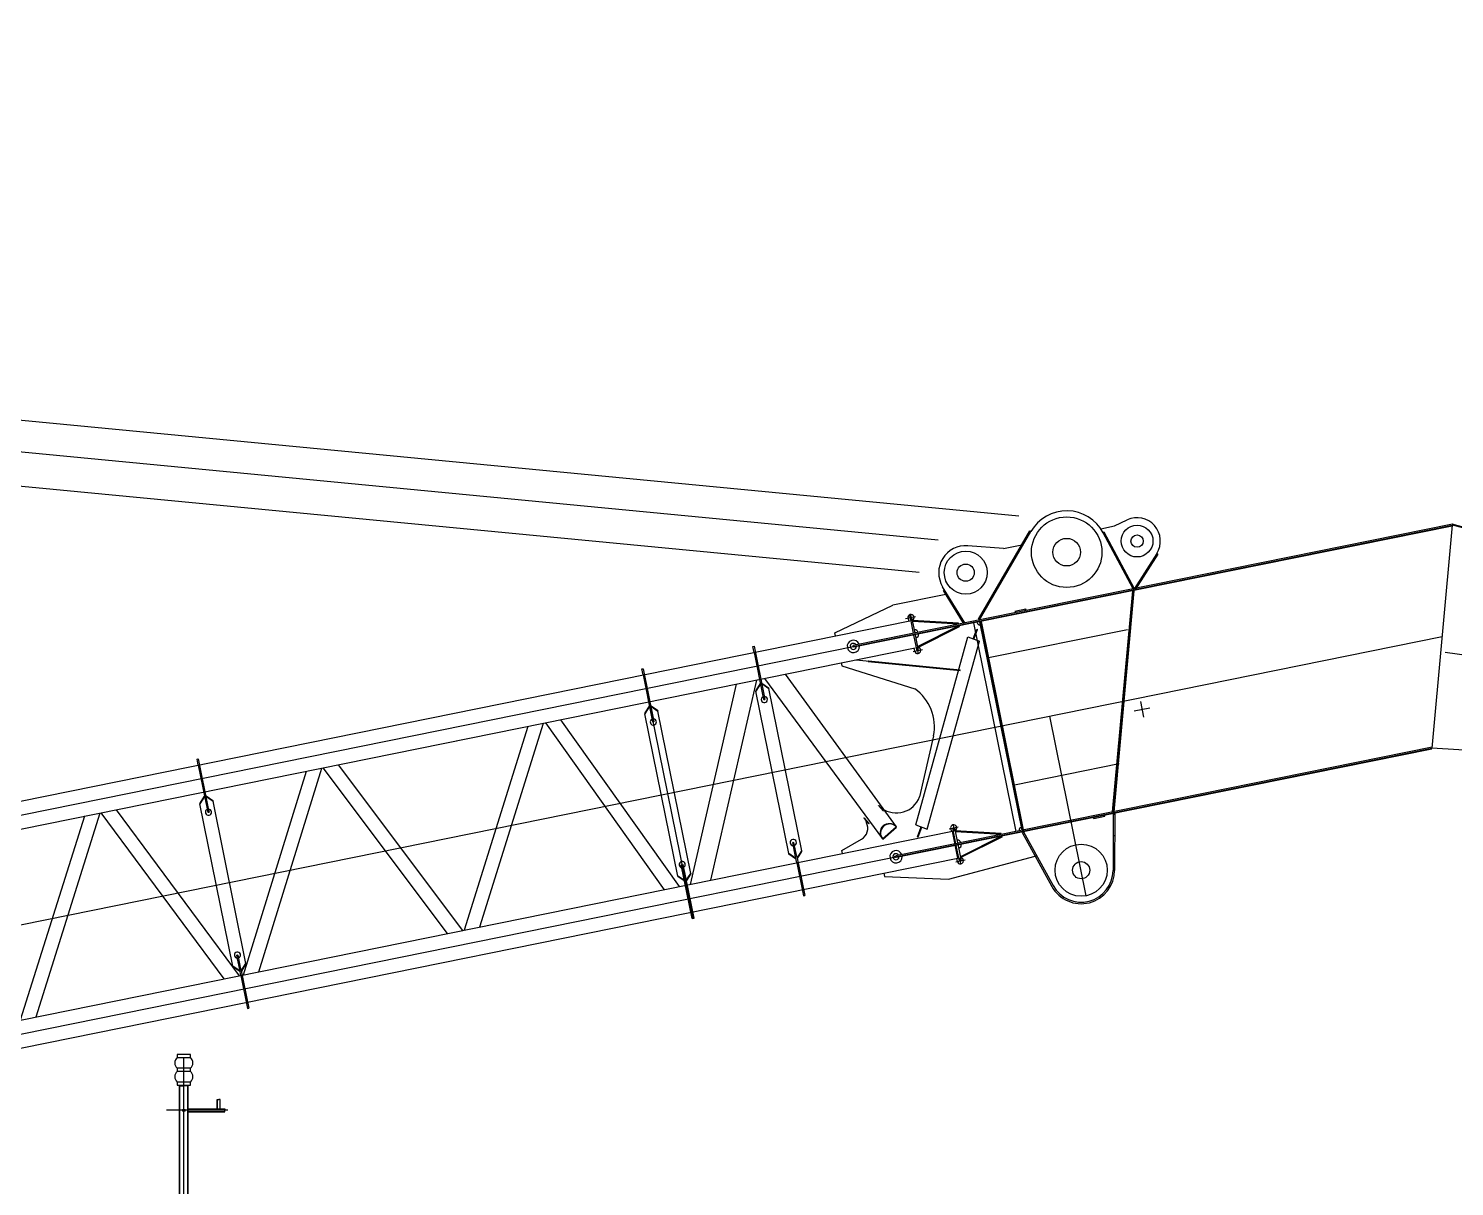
# Model space of a CAD drawing. Extents: x -114252 to 133381, y -28335 to 130380.
# Drawn here: x 72498 to 95744, y 31346 to 50230 of the extents above; entities that cross this region are included whole.
import ezdxf

# ---------------------------------------------------------------- set-up
doc = ezdxf.new("R2010")
doc.units = 0
doc.header["$LTSCALE"] = 3.5
doc.header["$MEASUREMENT"] = 0
doc.layers.get('0').update_dxf_attribs({"linetype": 'CONTINUOUS'})
doc.layers.add('_REFERENCE', color=253, linetype='CONTINUOUS')

# ---------------------------------------------------------------- blocks, each defined once
blk = doc.blocks.new('Crane')
blk.add_line((-2820, 40067), (78182, 32277))
at = {"layer": '_REFERENCE'}
for p, q in [((-3154, 40615), (79496, 32667)), ((-3309, 39555), (77876, 31747))]:
    blk.add_line(p, q, dxfattribs=at)
blk = doc.blocks.new('crane boom')
at = {"color": 0, "linetype": 'ByBlock'}
for p, q in [((74173, 1778), (75280, 3026)), ((75280, 3026), (75295, 3013)), ((74188, 1765), (75295, 3013)), ((74800, 2830), (74240, 2988)), ((74800, 2830), (75106, 2830)), ((76421, 2830), (76650, 2830)), ((76650, 2830), (76869, 2884)), ((76466, 2764), (76447, 2758)), ((76743, 1765), (76447, 2758)), ((76762, 1771), (76466, 2764)), ((73941, 1765), (73706, 2415)), ((73708, 2353), (73726, 2360)), ((73920, 1765), (73708, 2353)), ((74691, 2362), (74706, 2348)), ((71836, 2025), (72851, 2280)), ((73734, 2280), (72851, 2280)), ((76623, 2167), (76642, 2173)), ((77233, 2251), (76764, 1767)), ((77247, 2237), (76778, 1753)), ((77247, 2237), (77233, 2251)), ((53871, 1975), (73070, 1975)), ((61235, 1975), (61235, 2075)), ((61235, 2075), (61255, 2075)), ((61235, 1975), (61235, 1249)), ((61255, 2075), (61255, 1249)), ((68635, 1975), (68635, 2075)), ((68635, 2075), (68655, 2075)), ((68635, 1975), (68635, 1249)), ((68655, 2075), (68655, 1249)), ((70481, 1975), (70481, 2075)), ((70481, 2075), (70501, 2075)), ((70481, 1975), (70481, 1249)), ((70501, 2075), (70501, 1249)), ((71836, 1975), (71836, 2025)), ((73008, 2025), (73178, 2025)), ((73051, 2025), (73051, 1975)), ((73085, 2075), (73085, 1976)), ((73086, 2025), (73086, 1765)), ((73101, 2075), (73101, 1976)), ((73116, 1765), (73116, 2025)), ((73842, 1780), (73116, 1975)), ((73838, 1765), (73116, 1958)), ((76931, 1939), (76945, 1925)), ((5634, 1750), (82048, 1750)), ((82053, 1765), (72086, 1765)), ((72086, 1735), (72086, 1765)), ((82042, 1735), (72086, 1735)), ((73086, 1735), (73086, 1475)), ((73116, 1475), (73116, 1735)), ((73838, 1735), (73116, 1542)), ((73842, 1720), (73116, 1525)), ((73838, 1765), (73842, 1780)), ((73838, 1735), (73842, 1720)), ((73920, 1765), (73939, 1772)), ((74088, -1735), (74088, 1735)), ((74173, 1778), (74188, 1765)), ((74188, -1735), (74188, 1735)), ((74200, -1750), (74200, 1750)), ((74212, -1735), (74212, 1735)), ((74963, 1785), (74780, 1785)), ((74792, 1765), (74788, 1785)), ((74959, 1765), (74955, 1785)), ((74967, 1765), (74963, 1785)), ((75692, -1735), (76729, 1735)), ((75700, -1750), (76748, 1750)), ((75717, -1739), (76754, 1731)), ((76743, 1765), (76762, 1771)), ((76778, 1753), (76764, 1767)), ((82048, 1750), (81000, -1750)), ((92484, -3356), (82048, 1750)), ((89524, -2039), (82052, 1764)), ((53871, 1525), (73070, 1525)), ((59251, 1525), (57563, -1525)), ((59508, 1525), (57821, -1525)), ((60956, -1525), (59527, 1525)), ((61212, -1525), (59783, 1525)), ((61235, 1453), (61136, 1349)), ((61229, 1458), (61138, 1363)), ((61229, 1458), (61235, 1453)), ((61255, 1453), (61261, 1458)), ((61255, 1453), (61355, 1349)), ((61261, 1458), (61352, 1363)), ((61278, -1525), (62945, 1525)), ((61535, -1525), (63202, 1525)), ((64670, -1525), (63220, 1525)), ((64927, -1525), (63478, 1525)), ((66624, 1525), (64946, -1525)), ((66880, 1525), (65203, -1525)), ((66917, 1525), (68275, -1525)), ((67169, 1525), (68527, -1525)), ((68635, 1453), (68536, 1349)), ((68629, 1458), (68538, 1363)), ((68629, 1458), (68635, 1453)), ((68655, 1453), (68661, 1458)), ((68655, 1453), (68755, 1349)), ((68661, 1458), (68752, 1363)), ((70090, 1525), (68706, -1525)), ((70430, 1525), (69047, -1525)), ((70481, 1453), (70382, 1349)), ((70475, 1458), (70384, 1363)), ((70475, 1458), (70481, 1453)), ((70501, 1453), (70507, 1458)), ((70501, 1453), (70601, 1349)), ((70507, 1458), (70598, 1363)), ((70563, 1525), (71926, -1420)), ((70907, 1527), (72185, -1271)), ((71836, 1525), (71836, 1475)), ((71836, 1475), (72929, 872)), ((72086, 1525), (73716, 1027)), ((72279, 1472), (72276, 1461)), ((72276, 1461), (73715, 1021)), ((72279, 1472), (73718, 1032)), ((72505, -1305), (73947, 1530)), ((72675, -1410), (74117, 1425)), ((73025, 1475), (73178, 1475)), ((73051, 1475), (73051, 1525)), ((73101, 1422), (73101, 1528)), ((73947, 1530), (74117, 1425)), ((74027, 1481), (74116, 1626)), ((74037, 1475), (74126, 1619)), ((74116, 1626), (74126, 1619)), ((61138, 1363), (61136, 1349)), ((61136, -1349), (61136, 1349)), ((61144, 1357), (61138, 1363)), ((61235, 1249), (61235, 1189)), ((61245, 1189), (61235, 1189)), ((61245, 1189), (61255, 1189)), ((61255, 1249), (61255, 1189)), ((61347, 1357), (61352, 1363)), ((61352, 1363), (61355, 1349)), ((61355, -1349), (61355, 1349)), ((68538, 1363), (68536, 1349)), ((68536, -1352), (68536, 1349)), ((68544, 1357), (68538, 1363)), ((68635, 1249), (68635, 1189)), ((68645, 1189), (68635, 1189)), ((68645, 1189), (68655, 1189)), ((68655, 1249), (68655, 1189)), ((68747, 1357), (68752, 1363)), ((68752, 1363), (68755, 1349)), ((68755, -1352), (68755, 1349)), ((70384, 1363), (70382, 1349)), ((70382, -1349), (70382, 1349)), ((70390, 1357), (70384, 1363)), ((70481, 1249), (70481, 1189)), ((70491, 1189), (70481, 1189)), ((70491, 1189), (70501, 1189)), ((70501, 1249), (70501, 1189)), ((70593, 1357), (70598, 1363)), ((70598, 1363), (70601, 1349)), ((70601, -1349), (70601, 1349)), ((73715, 1021), (73718, 1032)), ((74212, 1135), (76520, 1135)), ((73077, 61), (72656, -870)), ((0, 0), (81524, 0)), ((75000, -2990), (75000, 0)), ((76364, -191), (76624, -191)), ((76494, -61), (76494, -321)), ((95976, -5336), (81524, -266)), ((71965, -876), (71972, -872)), ((71972, -872), (72032, -976)), ((71995, -928), (72012, -918)), ((71996, -918), (72004, -926)), ((72012, -918), (72020, -926)), ((71706, -1025), (71699, -1029)), ((71699, -1029), (71758, -1133)), ((71706, -1025), (71765, -1129)), ((71718, -1087), (71736, -1077)), ((71718, -1087), (71725, -1109)), ((71765, -1129), (71758, -1133)), ((72025, -980), (72032, -976)), ((74212, -985), (75954, -985)), ((61235, -1453), (61136, -1349)), ((61138, -1363), (61136, -1349)), ((61144, -1357), (61138, -1363)), ((61229, -1458), (61138, -1363)), ((61245, -1189), (61235, -1189)), ((61235, -1249), (61235, -1189)), ((61235, -1425), (61235, -1249)), ((61245, -1189), (61255, -1189)), ((61255, -1249), (61255, -1189)), ((61255, -1425), (61255, -1249)), ((61255, -1453), (61355, -1349)), ((61261, -1458), (61352, -1363)), ((61347, -1357), (61352, -1363)), ((61352, -1363), (61355, -1349)), ((68630, -1445), (68536, -1352)), ((68536, -1352), (68538, -1365)), ((68538, -1365), (68544, -1360)), ((68625, -1451), (68538, -1365)), ((68630, -2075), (68630, -1183)), ((68630, -1183), (68660, -1183)), ((68660, -2075), (68660, -1183)), ((68660, -1445), (68755, -1352)), ((68666, -1451), (68752, -1365)), ((68752, -1365), (68747, -1360)), ((68755, -1352), (68752, -1365)), ((70481, -1453), (70382, -1349)), ((70384, -1363), (70382, -1349)), ((70390, -1357), (70384, -1363)), ((70475, -1458), (70384, -1363)), ((70491, -1189), (70481, -1189)), ((70481, -1249), (70481, -1189)), ((70481, -1425), (70481, -1249)), ((70491, -1189), (70501, -1189)), ((70501, -1249), (70501, -1189)), ((70501, -1425), (70501, -1249)), ((70501, -1453), (70601, -1349)), ((70507, -1458), (70598, -1363)), ((70593, -1357), (70598, -1363)), ((70598, -1363), (70601, -1349)), ((71239, -1475), (71594, -1357)), ((71926, -1420), (72185, -1271)), ((71931, -1425), (72191, -1277)), ((72495, -1499), (72585, -1354)), ((72505, -1305), (72675, -1410)), ((72506, -1505), (72595, -1361)), ((53871, -1525), (73070, -1525)), ((61229, -1458), (61235, -1453)), ((61235, -1525), (61235, -1425)), ((61235, -1525), (61235, -2075)), ((61255, -1425), (61255, -2075)), ((61255, -1453), (61261, -1458)), ((68625, -1451), (68630, -1445)), ((68666, -1451), (68660, -1445)), ((70475, -1458), (70481, -1453)), ((70481, -1525), (70481, -1425)), ((70481, -1525), (70481, -2075)), ((70501, -1425), (70501, -2075)), ((70501, -1453), (70507, -1458)), ((71239, -1525), (71239, -1475)), ((72495, -1499), (72506, -1505)), ((73025, -1475), (73178, -1475)), ((73051, -1475), (73051, -1525)), ((73070, -1975), (73070, -1525)), ((73086, -1735), (73086, -1475)), ((73101, -1422), (73101, -1528)), ((73116, -1475), (73116, -2025)), ((73842, -1720), (73116, -1525)), ((73838, -1735), (73116, -1542)), ((5634, -1750), (81000, -1750)), ((72070, -1765), (72070, -1735)), ((81005, -1735), (72086, -1735)), ((72086, -1735), (72086, -1765)), ((80995, -1765), (72086, -1765)), ((73086, -2025), (73086, -1765)), ((73838, -1765), (73116, -1958)), ((73842, -1780), (73120, -1974)), ((73838, -1735), (73842, -1720)), ((73838, -1765), (73842, -1780)), ((74205, -1765), (74180, -1773)), ((74180, -1773), (74479, -2728)), ((74205, -1765), (74504, -2720)), ((75369, -1785), (75366, -1765)), ((75553, -1785), (75369, -1785)), ((75378, -1785), (75374, -1765)), ((75697, -1765), (75509, -2670)), ((75722, -1771), (75535, -2676)), ((75553, -1785), (75549, -1765)), ((75705, -1785), (75717, -1739)), ((94643, -5388), (81000, -1750)), ((53871, -1975), (73070, -1975)), ((61235, -2075), (61255, -2075)), ((68630, -2075), (68660, -2075)), ((70481, -2075), (70501, -2075)), ((71836, -1975), (71836, -2025)), ((71836, -2025), (72851, -2279)), ((73025, -2025), (73178, -2025)), ((73051, -2025), (73051, -1975)), ((73101, -2075), (73101, -1976)), ((73116, -1958), (73120, -1974)), ((72851, -2279), (74311, -2191)), ((74336, -2183), (74311, -2191)), ((75649, -2124), (75623, -2119))]:
    blk.add_line(p, q, dxfattribs=at)
at = {"color": 0, "linetype": 'ByBlock', "ltscale": 20}
blk.add_line((68645, -2075), (68645, 1750), dxfattribs=at)
at = {"color": 0, "linetype": 'ByBlock'}
for centre, radius in [((75800, 2565), 575), ((74120, 2565), 350), ((75800, 2565), 225), ((74120, 2565), 140), ((76960, 2515), 260), ((76960, 2515), 100), ((75000, -2565), 425), ((75000, -2565), 140)]:
    blk.add_circle(centre, radius, dxfattribs=at)
for centre, radius, start, end in [((75800, 2565), 675, 16.6088, 138.4237), ((74120, 2565), 440, 74.2136, 199.8676), ((76960, 2515), 380, 315.8943, 103.8374), ((73101, 2025), 50, 287.4576, 180), ((72086, 1750), 100, 8.6269, 351.3731), ((73116, 1765), 50, 0, 90), ((73116, 1735), 50, 270, 0), ((74188, 1735), 50, 180, 270), ((73101, 1475), 50, 180, 72.5424), ((61245, 1189), 50, 101.4573, 78.3871), ((68645, 1189), 50, 101.4573, 78.3871), ((70491, 1189), 50, 101.4573, 78.3871), ((72392, 356), 745, 336.7303, 43.8424), ((72315, -660), 400, 222.0431, 328.3043), ((61245, -1189), 50, 281.5896, 258.515), ((68645, -1183), 50, 287.5129, 252.5976), ((70491, -1189), 50, 281.5896, 258.515), ((71531, -1167), 200, 288.4349, 16.5423), ((72055, -1345), 149, 29.8681, 209.8681), ((72061, -1351), 149, 29.6499, 209.6499), ((73101, -1475), 50, 287.4576, 180), ((72086, -1750), 100, 8.6269, 351.3731), ((73116, -1735), 50, 0, 90), ((73116, -1765), 50, 270, 0), ((74188, -1735), 50, 90, 180), ((73101, -2025), 50, 180, 72.5424), ((75000, -2565), 546, 197.3633, 348.303), ((75000, -2565), 520, 197.3633, 348.303)]:
    blk.add_arc(centre, radius, start, end, dxfattribs=at)
at = {"color": 0, "linetype": 'ByBlock', "ltscale": 0.3}
for centre in [(72086, 1750), (72086, -1750)]:
    blk.add_arc(centre, 50, 23.5782, 336.4218, dxfattribs=at)
blk = doc.blocks.new('s2000_hull')
for p, q in [((75030, 27010), (75030, 33434)), ((74966, 27010), (74966, 32990)), ((75094, 27010), (75094, 32990)), ((75746, 32590), (74750, 32590)), ((75100, 32611), (75700, 32611)), ((75100, 32569), (75700, 32569)), ((75579, 32615), (75579, 32765)), ((75621, 32615), (75621, 32765))]:
    blk.add_line(p, q)
at = {"linetype": 'CONTINUOUS'}
for p, q in [((74960, 27010), (74960, 32990)), ((74960, 32990), (75030, 32990)), ((75100, 32990), (75030, 32990)), ((75100, 27010), (75100, 32990)), ((75100, 32615), (75700, 32615)), ((75100, 32565), (75700, 32565)), ((75575, 32615), (75575, 32765)), ((75575, 32765), (75600, 32765)), ((75625, 32765), (75600, 32765)), ((75625, 32615), (75625, 32765)), ((75700, 32615), (75700, 32590)), ((75700, 32565), (75700, 32590))]:
    blk.add_line(p, q, dxfattribs=at)
for points in [[(74920, 33450), (75140, 33450), (75140, 33500), (74920, 33500)], [(74920, 33225), (75140, 33225), (75140, 33275), (74920, 33275)], [(74920, 33000), (75140, 33000), (75140, 33050), (74920, 33050)]]:
    blk.add_lwpolyline(points, close=True)
blk.add_circle((75030, 32590), 20)
for centre, start, end in [((75004, 33362), 133.756, 226.244), ((75056, 33362), 313.756, 46.244), ((75004, 33137), 133.756, 226.244), ((75056, 33137), 313.756, 46.244)]:
    blk.add_arc(centre, 121, start, end)

msp = doc.modelspace()

# ---------------------------------------------------------------- block references
at = {"layer": '_REFERENCE'}
for name, p in [('Crane', (9144, 9615)), ('s2000_hull', (0, 0))]:
    msp.add_blockref(name, p, dxfattribs=at)
at = {"layer": '_REFERENCE', "rotation": 11.461067493231}
msp.add_blockref('crane boom', (15644, 24115), dxfattribs=at)

doc.saveas('drawing.dxf')
